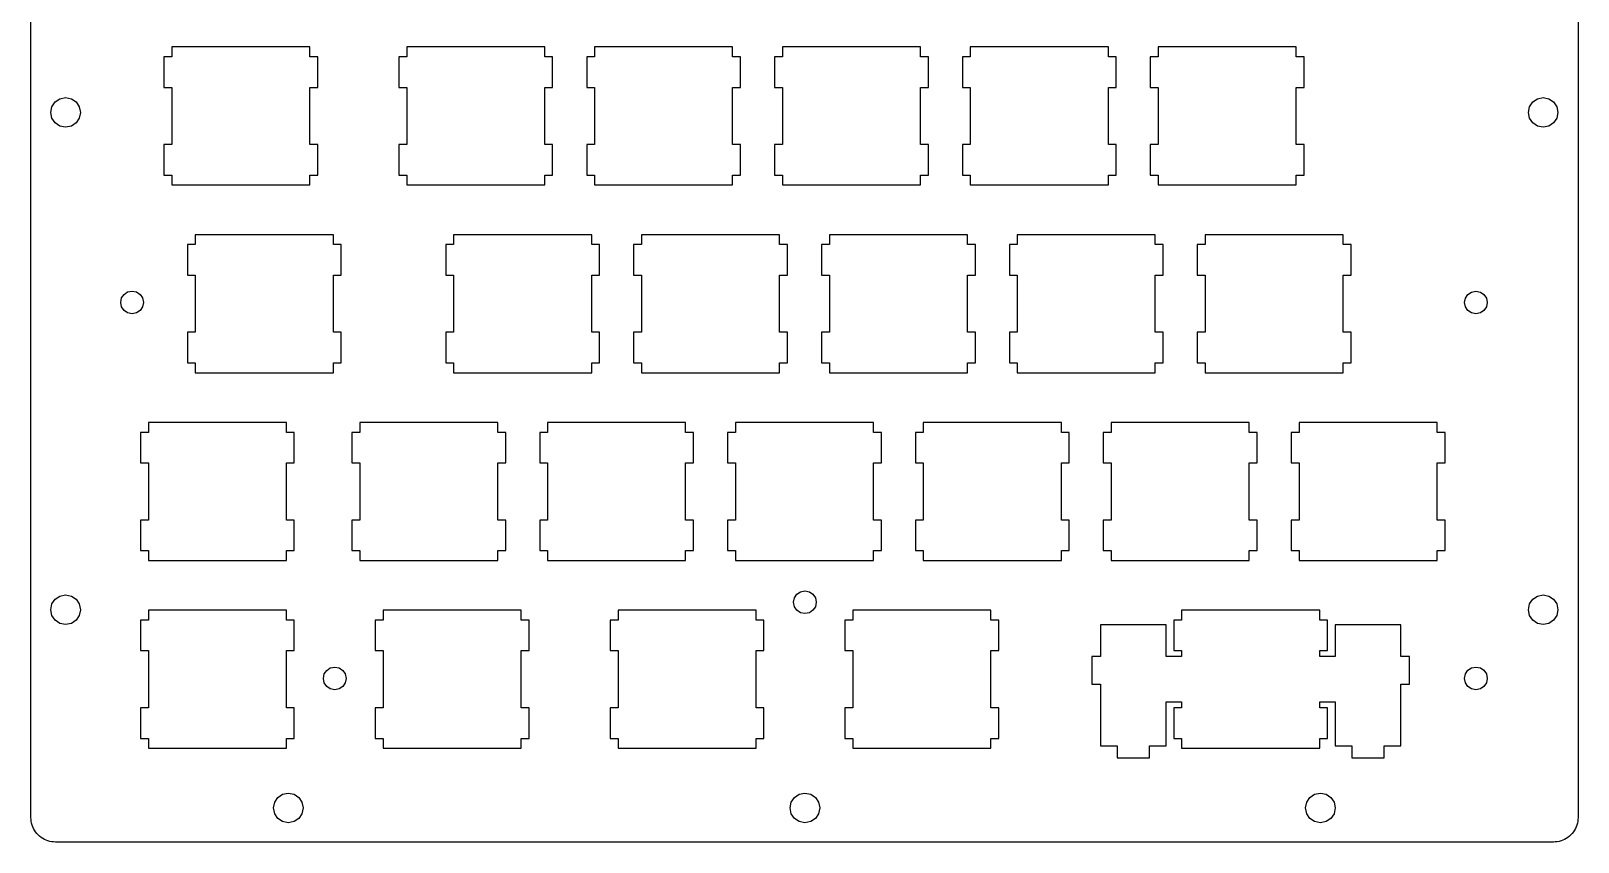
# Model space of a CAD drawing. Extents: x 0 to 157, y 0 to 163.
# Drawn here: x 0.1 to 157, y 0.1 to 82.4 of the extents above; entities that cross this region are included whole.
import ezdxf

# ---------------------------------------------------------------- set-up
doc = ezdxf.new("R2010")
doc.units = 0
doc.layers.get('0').update_dxf_attribs({"linetype": 'CONTINUOUS'})

msp = doc.modelspace()

# ---------------------------------------------------------------- linework, layer by layer
at = {"color": 5}
for p, q in [((0.1006, 2.60036), (0.1006, 160.664)), ((156.977, 160.664), (156.977, 2.60036)), ((28.3876, 80.7766), (14.3881, 80.7766)), ((14.3881, 80.7766), (14.3881, 79.7761)), ((28.3876, 79.7761), (28.3876, 80.7766)), ((52.2016, 80.7766), (38.2005, 80.7766)), ((38.2005, 80.7766), (38.2005, 79.7761)), ((52.2016, 79.7761), (52.2016, 80.7766)), ((71.2516, 80.7766), (57.2505, 80.7766)), ((57.2505, 80.7766), (57.2505, 79.7761)), ((71.2516, 79.7761), (71.2516, 80.7766)), ((90.3016, 80.7766), (76.3005, 80.7766)), ((76.3005, 80.7766), (76.3005, 79.7761)), ((90.3016, 79.7761), (90.3016, 80.7766)), ((109.352, 80.7766), (95.3505, 80.7766)), ((95.3505, 80.7766), (95.3505, 79.7761)), ((109.352, 79.7761), (109.352, 80.7766)), ((128.402, 80.7766), (114.401, 80.7766)), ((114.401, 80.7766), (114.401, 79.7761)), ((128.402, 79.7761), (128.402, 80.7766)), ((14.3881, 79.7761), (13.5874, 79.7761)), ((13.5874, 79.7761), (13.5874, 76.677)), ((29.1882, 79.7761), (28.3876, 79.7761)), ((29.1882, 76.677), (29.1882, 79.7761)), ((38.2005, 79.7761), (37.4015, 79.7761)), ((37.4015, 79.7761), (37.4015, 76.677)), ((53.0006, 79.7761), (52.2016, 79.7761)), ((53.0006, 76.677), (53.0006, 79.7761)), ((57.2505, 79.7761), (56.4515, 79.7761)), ((56.4515, 79.7761), (56.4515, 76.677)), ((72.0506, 79.7761), (71.2516, 79.7761)), ((72.0506, 76.677), (72.0506, 79.7761)), ((76.3005, 79.7761), (75.5015, 79.7761)), ((75.5015, 79.7761), (75.5015, 76.677)), ((91.1006, 79.7761), (90.3016, 79.7761)), ((91.1006, 76.677), (91.1006, 79.7761)), ((95.3505, 79.7761), (94.5515, 79.7761)), ((94.5515, 79.7761), (94.5515, 76.677)), ((110.151, 79.7761), (109.352, 79.7761)), ((110.151, 76.677), (110.151, 79.7761)), ((114.401, 79.7761), (113.601, 79.7761)), ((113.601, 79.7761), (113.601, 76.677)), ((129.201, 79.7761), (128.402, 79.7761)), ((129.201, 76.677), (129.201, 79.7761)), ((2.55626, 75.1953), (3.03306, 75.5177)), ((3.03306, 75.5177), (3.61735, 75.6348)), ((3.61735, 75.6348), (4.20028, 75.5177)), ((4.20028, 75.5177), (4.67706, 75.1953)), ((13.5874, 76.677), (14.3881, 76.677)), ((14.3881, 76.677), (14.3881, 70.8766)), ((28.3876, 70.8766), (28.3876, 76.677)), ((28.3876, 76.677), (29.1882, 76.677)), ((37.4015, 76.677), (38.2005, 76.677)), ((38.2005, 76.677), (38.2005, 70.8766)), ((52.2016, 70.8766), (52.2016, 76.677)), ((52.2016, 76.677), (53.0006, 76.677)), ((56.4515, 76.677), (57.2505, 76.677)), ((57.2505, 76.677), (57.2505, 70.8766)), ((71.2516, 70.8766), (71.2516, 76.677)), ((71.2516, 76.677), (72.0506, 76.677)), ((75.5015, 76.677), (76.3005, 76.677)), ((76.3005, 76.677), (76.3005, 70.8766)), ((90.3016, 70.8766), (90.3016, 76.677)), ((90.3016, 76.677), (91.1006, 76.677)), ((94.5515, 76.677), (95.3505, 76.677)), ((95.3505, 76.677), (95.3505, 70.8766)), ((109.352, 70.8766), (109.352, 76.677)), ((109.352, 76.677), (110.151, 76.677)), ((113.601, 76.677), (114.401, 76.677)), ((114.401, 76.677), (114.401, 70.8766)), ((128.402, 70.8766), (128.402, 76.677)), ((128.402, 76.677), (129.201, 76.677)), ((152.378, 75.1953), (152.855, 75.5177)), ((152.855, 75.5177), (153.44, 75.6348)), ((153.44, 75.6348), (154.023, 75.5177)), ((154.023, 75.5177), (154.5, 75.1953)), ((2.11805, 74.1345), (2.23518, 74.7187)), ((2.23518, 73.5513), (2.11805, 74.1345)), ((2.23518, 74.7187), (2.55626, 75.1953)), ((4.67706, 75.1953), (4.99953, 74.7187)), ((4.99953, 74.7187), (5.11803, 74.1345)), ((5.11803, 74.1345), (4.99953, 73.5513)), ((151.94, 74.1345), (152.057, 74.7187)), ((152.057, 73.5513), (151.94, 74.1345)), ((152.057, 74.7187), (152.378, 75.1953)), ((154.5, 75.1953), (154.821, 74.7187)), ((154.821, 74.7187), (154.94, 74.1345)), ((154.94, 74.1345), (154.821, 73.5513)), ((2.55626, 73.0747), (2.23518, 73.5513)), ((3.03306, 72.7534), (2.55626, 73.0747)), ((3.61735, 72.6352), (3.03306, 72.7534)), ((4.20028, 72.7534), (3.61735, 72.6352)), ((4.67706, 73.0747), (4.20028, 72.7534)), ((4.99953, 73.5513), (4.67706, 73.0747)), ((152.378, 73.0747), (152.057, 73.5513)), ((152.855, 72.7534), (152.378, 73.0747)), ((153.44, 72.6352), (152.855, 72.7534)), ((154.023, 72.7534), (153.44, 72.6352)), ((154.5, 73.0747), (154.023, 72.7534)), ((154.821, 73.5513), (154.5, 73.0747)), ((14.3881, 70.8766), (13.5874, 70.8766)), ((13.5874, 70.8766), (13.5874, 67.776)), ((29.1882, 70.8766), (28.3876, 70.8766)), ((29.1882, 67.776), (29.1882, 70.8766)), ((38.2005, 70.8766), (37.4015, 70.8766)), ((37.4015, 70.8766), (37.4015, 67.776)), ((53.0006, 70.8766), (52.2016, 70.8766)), ((53.0006, 67.776), (53.0006, 70.8766)), ((57.2505, 70.8766), (56.4515, 70.8766)), ((56.4515, 70.8766), (56.4515, 67.776)), ((72.0506, 70.8766), (71.2516, 70.8766)), ((72.0506, 67.776), (72.0506, 70.8766)), ((76.3005, 70.8766), (75.5015, 70.8766)), ((75.5015, 70.8766), (75.5015, 67.776)), ((91.1006, 70.8766), (90.3016, 70.8766)), ((91.1006, 67.776), (91.1006, 70.8766)), ((95.3505, 70.8766), (94.5515, 70.8766)), ((94.5515, 70.8766), (94.5515, 67.776)), ((110.151, 70.8766), (109.352, 70.8766)), ((110.151, 67.776), (110.151, 70.8766)), ((114.401, 70.8766), (113.601, 70.8766)), ((113.601, 70.8766), (113.601, 67.776)), ((129.201, 70.8766), (128.402, 70.8766)), ((129.201, 67.776), (129.201, 70.8766)), ((13.5874, 67.776), (14.3881, 67.776)), ((14.3881, 67.776), (14.3881, 66.777)), ((28.3876, 66.777), (28.3876, 67.776)), ((28.3876, 67.776), (29.1882, 67.776)), ((37.4015, 67.776), (38.2005, 67.776)), ((38.2005, 67.776), (38.2005, 66.777)), ((52.2016, 66.777), (52.2016, 67.776)), ((52.2016, 67.776), (53.0006, 67.776)), ((56.4515, 67.776), (57.2505, 67.776)), ((57.2505, 67.776), (57.2505, 66.777)), ((71.2516, 66.777), (71.2516, 67.776)), ((71.2516, 67.776), (72.0506, 67.776)), ((75.5015, 67.776), (76.3005, 67.776)), ((76.3005, 67.776), (76.3005, 66.777)), ((90.3016, 66.777), (90.3016, 67.776)), ((90.3016, 67.776), (91.1006, 67.776)), ((94.5515, 67.776), (95.3505, 67.776)), ((95.3505, 67.776), (95.3505, 66.777)), ((109.352, 66.777), (109.352, 67.776)), ((109.352, 67.776), (110.151, 67.776)), ((113.601, 67.776), (114.401, 67.776)), ((114.401, 67.776), (114.401, 66.777)), ((128.402, 66.777), (128.402, 67.776)), ((128.402, 67.776), (129.201, 67.776)), ((14.3881, 66.777), (28.3876, 66.777)), ((38.2005, 66.777), (52.2016, 66.777)), ((57.2505, 66.777), (71.2516, 66.777)), ((76.3005, 66.777), (90.3016, 66.777)), ((95.3505, 66.777), (109.352, 66.777)), ((114.401, 66.777), (128.402, 66.777)), ((30.7689, 61.7266), (16.7694, 61.7266)), ((16.7694, 61.7266), (16.7694, 60.7261)), ((30.7689, 60.7261), (30.7689, 61.7266)), ((56.9627, 61.7266), (42.963, 61.7266)), ((42.963, 61.7266), (42.963, 60.7261)), ((56.9627, 60.7261), (56.9627, 61.7266)), ((76.0127, 61.7266), (62.013, 61.7266)), ((62.013, 61.7266), (62.013, 60.7261)), ((76.0127, 60.7261), (76.0127, 61.7266)), ((95.0627, 61.7266), (81.063, 61.7266)), ((81.063, 61.7266), (81.063, 60.7261)), ((95.0627, 60.7261), (95.0627, 61.7266)), ((114.113, 61.7266), (100.113, 61.7266)), ((100.113, 61.7266), (100.113, 60.7261)), ((114.113, 60.7261), (114.113, 61.7266)), ((133.163, 61.7266), (119.163, 61.7266)), ((119.163, 61.7266), (119.163, 60.7261)), ((133.163, 60.7261), (133.163, 61.7266)), ((16.7694, 60.7261), (15.9687, 60.7261)), ((15.9687, 60.7261), (15.9687, 57.627)), ((31.5695, 60.7261), (30.7689, 60.7261)), ((31.5695, 57.627), (31.5695, 60.7261)), ((42.963, 60.7261), (42.1626, 60.7261)), ((42.1626, 60.7261), (42.1626, 57.627)), ((57.7631, 60.7261), (56.9627, 60.7261)), ((57.7631, 57.627), (57.7631, 60.7261)), ((62.013, 60.7261), (61.2126, 60.7261)), ((61.2126, 60.7261), (61.2126, 57.627)), ((76.8131, 60.7261), (76.0127, 60.7261)), ((76.8131, 57.627), (76.8131, 60.7261)), ((81.063, 60.7261), (80.2626, 60.7261)), ((80.2626, 60.7261), (80.2626, 57.627)), ((95.8631, 60.7261), (95.0627, 60.7261)), ((95.8631, 57.627), (95.8631, 60.7261)), ((100.113, 60.7261), (99.3126, 60.7261)), ((99.3126, 60.7261), (99.3126, 57.627)), ((114.913, 60.7261), (114.113, 60.7261)), ((114.913, 57.627), (114.913, 60.7261)), ((119.163, 60.7261), (118.363, 60.7261)), ((118.363, 60.7261), (118.363, 57.627)), ((133.963, 60.7261), (133.163, 60.7261)), ((133.963, 57.627), (133.963, 60.7261)), ((15.9687, 57.627), (16.7694, 57.627)), ((16.7694, 57.627), (16.7694, 51.8266)), ((30.7689, 51.8266), (30.7689, 57.627)), ((30.7689, 57.627), (31.5695, 57.627)), ((42.1626, 57.627), (42.963, 57.627)), ((42.963, 57.627), (42.963, 51.8266)), ((56.9627, 51.8266), (56.9627, 57.627)), ((56.9627, 57.627), (57.7631, 57.627)), ((61.2126, 57.627), (62.013, 57.627)), ((62.013, 57.627), (62.013, 51.8266)), ((76.0127, 51.8266), (76.0127, 57.627)), ((76.0127, 57.627), (76.8131, 57.627)), ((80.2626, 57.627), (81.063, 57.627)), ((81.063, 57.627), (81.063, 51.8266)), ((95.0627, 51.8266), (95.0627, 57.627)), ((95.0627, 57.627), (95.8631, 57.627)), ((99.3126, 57.627), (100.113, 57.627)), ((100.113, 57.627), (100.113, 51.8266)), ((114.113, 51.8266), (114.113, 57.627)), ((114.113, 57.627), (114.913, 57.627)), ((118.363, 57.627), (119.163, 57.627)), ((119.163, 57.627), (119.163, 51.8266)), ((133.163, 51.8266), (133.163, 57.627)), ((133.163, 57.627), (133.963, 57.627)), ((9.20669, 54.8626), (9.29626, 55.3103)), ((9.29626, 55.3103), (9.54292, 55.6768)), ((9.54292, 55.6768), (9.90808, 55.9234)), ((9.90808, 55.9234), (10.356, 56.013)), ((10.356, 56.013), (10.8024, 55.9234)), ((10.8024, 55.9234), (11.169, 55.6768)), ((11.169, 55.6768), (11.4157, 55.3103)), ((11.4157, 55.3103), (11.5066, 54.8626)), ((145.473, 54.8474), (145.562, 55.2951)), ((145.562, 55.2951), (145.809, 55.6602)), ((145.809, 55.6602), (146.174, 55.9072)), ((146.174, 55.9072), (146.622, 55.9964)), ((146.622, 55.9964), (147.068, 55.9072)), ((147.068, 55.9072), (147.435, 55.6602)), ((147.435, 55.6602), (147.682, 55.2951)), ((147.682, 55.2951), (147.773, 54.8474)), ((9.29626, 54.416), (9.20669, 54.8626)), ((9.54292, 54.0494), (9.29626, 54.416)), ((9.90808, 53.8028), (9.54292, 54.0494)), ((10.356, 53.7118), (9.90808, 53.8028)), ((10.8024, 53.8028), (10.356, 53.7118)), ((11.169, 54.0494), (10.8024, 53.8028)), ((11.4157, 54.416), (11.169, 54.0494)), ((11.5066, 54.8626), (11.4157, 54.416)), ((145.562, 54.4008), (145.473, 54.8474)), ((145.809, 54.0343), (145.562, 54.4008)), ((146.174, 53.7877), (145.809, 54.0343)), ((146.622, 53.6967), (146.174, 53.7877)), ((147.068, 53.7877), (146.622, 53.6967)), ((147.435, 54.0343), (147.068, 53.7877)), ((147.682, 54.4008), (147.435, 54.0343)), ((147.773, 54.8474), (147.682, 54.4008)), ((16.7694, 51.8266), (15.9687, 51.8266)), ((15.9687, 51.8266), (15.9687, 48.726)), ((31.5695, 51.8266), (30.7689, 51.8266)), ((31.5695, 48.726), (31.5695, 51.8266)), ((42.963, 51.8266), (42.1626, 51.8266)), ((42.1626, 51.8266), (42.1626, 48.726)), ((57.7631, 51.8266), (56.9627, 51.8266)), ((57.7631, 48.726), (57.7631, 51.8266)), ((62.013, 51.8266), (61.2126, 51.8266)), ((61.2126, 51.8266), (61.2126, 48.726)), ((76.8131, 51.8266), (76.0127, 51.8266)), ((76.8131, 48.726), (76.8131, 51.8266)), ((81.063, 51.8266), (80.2626, 51.8266)), ((80.2626, 51.8266), (80.2626, 48.726)), ((95.8631, 51.8266), (95.0627, 51.8266)), ((95.8631, 48.726), (95.8631, 51.8266)), ((100.113, 51.8266), (99.3126, 51.8266)), ((99.3126, 51.8266), (99.3126, 48.726)), ((114.913, 51.8266), (114.113, 51.8266)), ((114.913, 48.726), (114.913, 51.8266)), ((119.163, 51.8266), (118.363, 51.8266)), ((118.363, 51.8266), (118.363, 48.726)), ((133.963, 51.8266), (133.163, 51.8266)), ((133.963, 48.726), (133.963, 51.8266)), ((15.9687, 48.726), (16.7694, 48.726)), ((16.7694, 48.726), (16.7694, 47.727)), ((30.7689, 47.727), (30.7689, 48.726)), ((30.7689, 48.726), (31.5695, 48.726)), ((42.1626, 48.726), (42.963, 48.726)), ((42.963, 48.726), (42.963, 47.727)), ((56.9627, 47.727), (56.9627, 48.726)), ((56.9627, 48.726), (57.7631, 48.726)), ((61.2126, 48.726), (62.013, 48.726)), ((62.013, 48.726), (62.013, 47.727)), ((76.0127, 47.727), (76.0127, 48.726)), ((76.0127, 48.726), (76.8131, 48.726)), ((80.2626, 48.726), (81.063, 48.726)), ((81.063, 48.726), (81.063, 47.727)), ((95.0627, 47.727), (95.0627, 48.726)), ((95.0627, 48.726), (95.8631, 48.726)), ((99.3126, 48.726), (100.113, 48.726)), ((100.113, 48.726), (100.113, 47.727)), ((114.113, 47.727), (114.113, 48.726)), ((114.113, 48.726), (114.913, 48.726)), ((118.363, 48.726), (119.163, 48.726)), ((119.163, 48.726), (119.163, 47.727)), ((133.163, 47.727), (133.163, 48.726)), ((133.163, 48.726), (133.963, 48.726)), ((16.7694, 47.727), (30.7689, 47.727)), ((42.963, 47.727), (56.9627, 47.727)), ((62.013, 47.727), (76.0127, 47.727)), ((81.063, 47.727), (95.0627, 47.727)), ((100.113, 47.727), (114.113, 47.727)), ((119.163, 47.727), (133.163, 47.727)), ((26.0064, 42.6766), (12.0069, 42.6766)), ((12.0069, 42.6766), (12.0069, 41.6761)), ((26.0064, 41.6761), (26.0064, 42.6766)), ((47.4377, 42.6766), (33.4381, 42.6766)), ((33.4381, 42.6766), (33.4381, 41.6761)), ((47.4377, 41.6761), (47.4377, 42.6766)), ((66.4877, 42.6766), (52.488, 42.6766)), ((52.488, 42.6766), (52.488, 41.6761)), ((66.4877, 41.6761), (66.4877, 42.6766)), ((85.5377, 42.6766), (71.538, 42.6766)), ((71.538, 42.6766), (71.538, 41.6761)), ((85.5377, 41.6761), (85.5377, 42.6766)), ((104.588, 42.6766), (90.588, 42.6766)), ((90.588, 42.6766), (90.588, 41.6761)), ((104.588, 41.6761), (104.588, 42.6766)), ((123.638, 42.6766), (109.638, 42.6766)), ((109.638, 42.6766), (109.638, 41.6761)), ((123.638, 41.6761), (123.638, 42.6766)), ((142.688, 42.6766), (128.688, 42.6766)), ((128.688, 42.6766), (128.688, 41.6761)), ((142.688, 41.6761), (142.688, 42.6766)), ((12.0069, 41.6761), (11.2076, 41.6761)), ((11.2076, 41.6761), (11.2076, 38.577)), ((26.807, 41.6761), (26.0064, 41.6761)), ((26.807, 38.577), (26.807, 41.6761)), ((33.4381, 41.6761), (32.6374, 41.6761)), ((32.6374, 41.6761), (32.6374, 38.577)), ((48.2381, 41.6761), (47.4377, 41.6761)), ((48.2381, 38.577), (48.2381, 41.6761)), ((52.488, 41.6761), (51.6876, 41.6761)), ((51.6876, 41.6761), (51.6876, 38.577)), ((67.2881, 41.6761), (66.4877, 41.6761)), ((67.2881, 38.577), (67.2881, 41.6761)), ((71.538, 41.6761), (70.7376, 41.6761)), ((70.7376, 41.6761), (70.7376, 38.577)), ((86.3381, 41.6761), (85.5377, 41.6761)), ((86.3381, 38.577), (86.3381, 41.6761)), ((90.588, 41.6761), (89.7876, 41.6761)), ((89.7876, 41.6761), (89.7876, 38.577)), ((105.388, 41.6761), (104.588, 41.6761)), ((105.388, 38.577), (105.388, 41.6761)), ((109.638, 41.6761), (108.838, 41.6761)), ((108.838, 41.6761), (108.838, 38.577)), ((124.437, 41.6761), (123.638, 41.6761)), ((124.437, 38.577), (124.437, 41.6761)), ((128.688, 41.6761), (127.888, 41.6761)), ((127.888, 41.6761), (127.888, 38.577)), ((143.488, 41.6761), (142.688, 41.6761)), ((143.488, 38.577), (143.488, 41.6761)), ((11.2076, 38.577), (12.0069, 38.577)), ((12.0069, 38.577), (12.0069, 32.7767)), ((26.0064, 32.7767), (26.0064, 38.577)), ((26.0064, 38.577), (26.807, 38.577)), ((32.6374, 38.577), (33.4381, 38.577)), ((33.4381, 38.577), (33.4381, 32.7767)), ((47.4377, 32.7767), (47.4377, 38.577)), ((47.4377, 38.577), (48.2381, 38.577)), ((51.6876, 38.577), (52.488, 38.577)), ((52.488, 38.577), (52.488, 32.7767)), ((66.4877, 32.7767), (66.4877, 38.577)), ((66.4877, 38.577), (67.2881, 38.577)), ((70.7376, 38.577), (71.538, 38.577)), ((71.538, 38.577), (71.538, 32.7767)), ((85.5377, 32.7767), (85.5377, 38.577)), ((85.5377, 38.577), (86.3381, 38.577)), ((89.7876, 38.577), (90.588, 38.577)), ((90.588, 38.577), (90.588, 32.7767)), ((104.588, 32.7767), (104.588, 38.577)), ((104.588, 38.577), (105.388, 38.577)), ((108.838, 38.577), (109.638, 38.577)), ((109.638, 38.577), (109.638, 32.7767)), ((123.638, 32.7767), (123.638, 38.577)), ((123.638, 38.577), (124.437, 38.577)), ((127.888, 38.577), (128.688, 38.577)), ((128.688, 38.577), (128.688, 32.7767)), ((142.688, 32.7767), (142.688, 38.577)), ((142.688, 38.577), (143.488, 38.577)), ((12.0069, 32.7767), (11.2076, 32.7767)), ((11.2076, 32.7767), (11.2076, 29.6761)), ((26.807, 32.7767), (26.0064, 32.7767)), ((26.807, 29.6761), (26.807, 32.7767)), ((33.4381, 32.7767), (32.6374, 32.7767)), ((32.6374, 32.7767), (32.6374, 29.6761)), ((48.2381, 32.7767), (47.4377, 32.7767)), ((48.2381, 29.6761), (48.2381, 32.7767)), ((52.488, 32.7767), (51.6876, 32.7767)), ((51.6876, 32.7767), (51.6876, 29.6761)), ((67.2881, 32.7767), (66.4877, 32.7767)), ((67.2881, 29.6761), (67.2881, 32.7767)), ((71.538, 32.7767), (70.7376, 32.7767)), ((70.7376, 32.7767), (70.7376, 29.6761)), ((86.3381, 32.7767), (85.5377, 32.7767)), ((86.3381, 29.6761), (86.3381, 32.7767)), ((90.588, 32.7767), (89.7876, 32.7767)), ((89.7876, 32.7767), (89.7876, 29.6761)), ((105.388, 32.7767), (104.588, 32.7767)), ((105.388, 29.6761), (105.388, 32.7767)), ((109.638, 32.7767), (108.838, 32.7767)), ((108.838, 32.7767), (108.838, 29.6761)), ((124.437, 32.7767), (123.638, 32.7767)), ((124.437, 29.6761), (124.437, 32.7767)), ((128.688, 32.7767), (127.888, 32.7767)), ((127.888, 32.7767), (127.888, 29.6761)), ((143.488, 32.7767), (142.688, 32.7767)), ((143.488, 29.6761), (143.488, 32.7767)), ((11.2076, 29.6761), (12.0069, 29.6761)), ((12.0069, 29.6761), (12.0069, 28.677)), ((12.0069, 28.677), (26.0064, 28.677)), ((26.0064, 28.677), (26.0064, 29.6761)), ((26.0064, 29.6761), (26.807, 29.6761)), ((32.6374, 29.6761), (33.4381, 29.6761)), ((33.4381, 29.6761), (33.4381, 28.677)), ((33.4381, 28.677), (47.4377, 28.677)), ((47.4377, 28.677), (47.4377, 29.6761)), ((47.4377, 29.6761), (48.2381, 29.6761)), ((51.6876, 29.6761), (52.488, 29.6761)), ((52.488, 29.6761), (52.488, 28.677)), ((52.488, 28.677), (66.4877, 28.677)), ((66.4877, 28.677), (66.4877, 29.6761)), ((66.4877, 29.6761), (67.2881, 29.6761)), ((70.7376, 29.6761), (71.538, 29.6761)), ((71.538, 29.6761), (71.538, 28.677)), ((71.538, 28.677), (85.5377, 28.677)), ((85.5377, 28.677), (85.5377, 29.6761)), ((85.5377, 29.6761), (86.3381, 29.6761)), ((89.7876, 29.6761), (90.588, 29.6761)), ((90.588, 29.6761), (90.588, 28.677)), ((90.588, 28.677), (104.588, 28.677)), ((104.588, 28.677), (104.588, 29.6761)), ((104.588, 29.6761), (105.388, 29.6761)), ((108.838, 29.6761), (109.638, 29.6761)), ((109.638, 29.6761), (109.638, 28.677)), ((109.638, 28.677), (123.638, 28.677)), ((123.638, 28.677), (123.638, 29.6761)), ((123.638, 29.6761), (124.437, 29.6761)), ((127.888, 29.6761), (128.688, 29.6761)), ((128.688, 29.6761), (128.688, 28.677)), ((128.688, 28.677), (142.688, 28.677)), ((142.688, 28.677), (142.688, 29.6761)), ((142.688, 29.6761), (143.488, 29.6761)), ((3.03306, 25.0596), (3.61735, 25.1768)), ((3.61735, 25.1768), (4.20028, 25.0596)), ((77.5243, 24.8805), (77.7709, 25.2457)), ((77.7709, 25.2457), (78.1375, 25.4923)), ((78.1375, 25.4923), (78.5855, 25.5819)), ((78.5855, 25.5819), (79.0317, 25.4923)), ((79.0317, 25.4923), (79.3972, 25.2457)), ((79.3972, 25.2457), (79.6438, 24.8805)), ((152.855, 25.0596), (153.44, 25.1768)), ((153.44, 25.1768), (154.023, 25.0596)), ((2.11805, 23.6775), (2.23518, 24.2617)), ((2.23518, 23.0945), (2.11805, 23.6775)), ((2.23518, 24.2617), (2.55626, 24.7385)), ((2.55626, 24.7385), (3.03306, 25.0596)), ((4.20028, 25.0596), (4.67706, 24.7385)), ((4.67706, 24.7385), (4.99953, 24.2617)), ((4.99953, 24.2617), (5.11803, 23.6775)), ((5.11803, 23.6775), (4.99953, 23.0945)), ((26.0064, 23.6265), (12.0069, 23.6265)), ((12.0069, 23.6265), (12.0069, 22.626)), ((26.0064, 22.626), (26.0064, 23.6265)), ((49.8189, 23.6265), (35.8193, 23.6265)), ((35.8193, 23.6265), (35.8193, 22.626)), ((49.8189, 22.626), (49.8189, 23.6265)), ((73.6314, 23.6265), (59.6318, 23.6265)), ((59.6318, 23.6265), (59.6318, 22.626)), ((73.6314, 22.626), (73.6314, 23.6265)), ((77.4347, 24.4326), (77.5243, 24.8805)), ((77.5243, 23.9861), (77.4347, 24.4326)), ((77.7709, 23.6196), (77.5243, 23.9861)), ((78.1375, 23.3729), (77.7709, 23.6196)), ((79.3972, 23.6196), (79.0317, 23.3729)), ((79.6438, 23.9861), (79.3972, 23.6196)), ((79.6438, 24.8805), (79.7348, 24.4326)), ((79.7348, 24.4326), (79.6438, 23.9861)), ((97.4439, 23.6265), (83.4443, 23.6265)), ((83.4443, 23.6265), (83.4443, 22.626)), ((97.4439, 22.626), (97.4439, 23.6265)), ((130.781, 23.6265), (116.782, 23.6265)), ((116.782, 23.6265), (116.782, 22.626)), ((130.781, 22.626), (130.781, 23.6265)), ((151.94, 23.6775), (152.057, 24.2617)), ((152.057, 23.0945), (151.94, 23.6775)), ((152.057, 24.2617), (152.378, 24.7385)), ((152.378, 24.7385), (152.855, 25.0596)), ((154.023, 25.0596), (154.5, 24.7385)), ((154.5, 24.7385), (154.821, 24.2617)), ((154.821, 24.2617), (154.94, 23.6775)), ((154.94, 23.6775), (154.821, 23.0945)), ((2.55626, 22.6177), (2.23518, 23.0945)), ((3.03306, 22.2953), (2.55626, 22.6177)), ((3.61735, 22.1768), (3.03306, 22.2953)), ((4.20028, 22.2953), (3.61735, 22.1768)), ((4.67706, 22.6177), (4.20028, 22.2953)), ((4.99953, 23.0945), (4.67706, 22.6177)), ((12.0069, 22.626), (11.2076, 22.626)), ((11.2076, 22.626), (11.2076, 19.5268)), ((26.807, 22.626), (26.0064, 22.626)), ((26.807, 19.5268), (26.807, 22.626)), ((35.8193, 22.626), (35.0187, 22.626)), ((35.0187, 22.626), (35.0187, 19.5268)), ((50.6194, 22.626), (49.8189, 22.626)), ((50.6194, 19.5268), (50.6194, 22.626)), ((59.6318, 22.626), (58.8328, 22.626)), ((58.8328, 22.626), (58.8328, 19.5268)), ((74.4319, 22.626), (73.6314, 22.626)), ((74.4319, 19.5268), (74.4319, 22.626)), ((78.5855, 23.282), (78.1375, 23.3729)), ((79.0317, 23.3729), (78.5855, 23.282)), ((83.4443, 22.626), (82.6438, 22.626)), ((82.6438, 22.626), (82.6438, 19.5268)), ((98.2444, 22.626), (97.4439, 22.626)), ((98.2444, 19.5268), (98.2444, 22.626)), ((115.207, 22.1561), (108.556, 22.1561)), ((108.556, 22.1561), (108.556, 18.926)), ((115.207, 18.926), (115.207, 22.1561)), ((116.782, 22.626), (115.983, 22.626)), ((115.983, 22.626), (115.983, 19.5268)), ((131.582, 22.626), (130.781, 22.626)), ((131.582, 19.5268), (131.582, 22.626)), ((139.007, 22.1561), (132.357, 22.1561)), ((132.357, 22.1561), (132.357, 18.926)), ((139.007, 18.926), (139.007, 22.1561)), ((152.378, 22.6177), (152.057, 23.0945)), ((152.855, 22.2953), (152.378, 22.6177)), ((153.44, 22.1768), (152.855, 22.2953)), ((154.023, 22.2953), (153.44, 22.1768)), ((154.5, 22.6177), (154.023, 22.2953)), ((154.821, 23.0945), (154.5, 22.6177)), ((11.2076, 19.5268), (12.0069, 19.5268)), ((12.0069, 19.5268), (12.0069, 13.7267)), ((26.0064, 13.7267), (26.0064, 19.5268)), ((26.0064, 19.5268), (26.807, 19.5268)), ((35.0187, 19.5268), (35.8193, 19.5268)), ((35.8193, 19.5268), (35.8193, 13.7267)), ((49.8189, 13.7267), (49.8189, 19.5268)), ((49.8189, 19.5268), (50.6194, 19.5268)), ((58.8328, 19.5268), (59.6318, 19.5268)), ((59.6318, 19.5268), (59.6318, 13.7267)), ((73.6314, 13.7267), (73.6314, 19.5268)), ((73.6314, 19.5268), (74.4319, 19.5268)), ((82.6438, 19.5268), (83.4443, 19.5268)), ((83.4443, 19.5268), (83.4443, 13.7267)), ((97.4439, 13.7267), (97.4439, 19.5268)), ((97.4439, 19.5268), (98.2444, 19.5268)), ((108.556, 18.926), (107.683, 18.926)), ((107.683, 18.926), (107.683, 16.1258)), ((116.782, 18.926), (115.207, 18.926)), ((115.983, 19.5268), (116.782, 19.5268)), ((116.782, 19.5268), (116.782, 18.926)), ((130.781, 18.926), (130.781, 19.5268)), ((130.781, 19.5268), (131.582, 19.5268)), ((132.357, 18.926), (130.781, 18.926)), ((139.882, 18.926), (139.007, 18.926)), ((139.882, 16.1258), (139.882, 18.926)), ((29.8414, 17.1566), (30.0881, 17.5218)), ((30.0881, 17.5218), (30.4546, 17.7684)), ((30.4546, 17.7684), (30.9025, 17.858)), ((30.9025, 17.858), (31.349, 17.7684)), ((31.349, 17.7684), (31.7142, 17.5218)), ((31.7142, 17.5218), (31.9609, 17.1566)), ((145.562, 17.1607), (145.809, 17.5273)), ((145.809, 17.5273), (146.174, 17.7739)), ((146.174, 17.7739), (146.622, 17.8635)), ((146.622, 17.8635), (147.068, 17.7739)), ((147.068, 17.7739), (147.435, 17.5273)), ((147.435, 17.5273), (147.682, 17.1607)), ((29.7518, 16.7087), (29.8414, 17.1566)), ((29.8414, 16.2622), (29.7518, 16.7087)), ((30.0881, 15.8957), (29.8414, 16.2622)), ((30.4546, 15.649), (30.0881, 15.8957)), ((31.7142, 15.8957), (31.349, 15.649)), ((31.9609, 16.2622), (31.7142, 15.8957)), ((31.9609, 17.1566), (32.0518, 16.7087)), ((32.0518, 16.7087), (31.9609, 16.2622)), ((107.683, 16.1258), (108.556, 16.1258)), ((108.556, 16.1258), (108.556, 9.85711)), ((139.007, 9.85711), (139.007, 16.1258)), ((139.007, 16.1258), (139.882, 16.1258)), ((145.473, 16.7128), (145.562, 17.1607)), ((145.562, 16.2664), (145.473, 16.7128)), ((145.809, 15.9012), (145.562, 16.2664)), ((146.174, 15.6545), (145.809, 15.9012)), ((147.435, 15.9012), (147.068, 15.6545)), ((147.682, 16.2664), (147.435, 15.9012)), ((147.682, 17.1607), (147.773, 16.7128)), ((147.773, 16.7128), (147.682, 16.2664)), ((30.9025, 15.5581), (30.4546, 15.649)), ((31.349, 15.649), (30.9025, 15.5581)), ((115.207, 9.85711), (115.207, 14.3261)), ((115.207, 14.3261), (116.782, 14.3261)), ((116.782, 14.3261), (116.782, 13.7267)), ((130.781, 13.7267), (130.781, 14.3261)), ((130.781, 14.3261), (132.357, 14.3261)), ((132.357, 14.3261), (132.357, 9.85711)), ((146.622, 15.5636), (146.174, 15.6545)), ((147.068, 15.6545), (146.622, 15.5636)), ((12.0069, 13.7267), (11.2076, 13.7267)), ((11.2076, 13.7267), (11.2076, 10.6261)), ((26.807, 13.7267), (26.0064, 13.7267)), ((26.807, 10.6261), (26.807, 13.7267)), ((35.8193, 13.7267), (35.0187, 13.7267)), ((35.0187, 13.7267), (35.0187, 10.6261)), ((50.6194, 13.7267), (49.8189, 13.7267)), ((50.6194, 10.6261), (50.6194, 13.7267)), ((59.6318, 13.7267), (58.8328, 13.7267)), ((58.8328, 13.7267), (58.8328, 10.6261)), ((74.4319, 13.7267), (73.6314, 13.7267)), ((74.4319, 10.6261), (74.4319, 13.7267)), ((83.4443, 13.7267), (82.6438, 13.7267)), ((82.6438, 13.7267), (82.6438, 10.6261)), ((98.2444, 13.7267), (97.4439, 13.7267)), ((98.2444, 10.6261), (98.2444, 13.7267)), ((116.782, 13.7267), (115.983, 13.7267)), ((115.983, 13.7267), (115.983, 10.6261)), ((131.582, 13.7267), (130.781, 13.7267)), ((131.582, 10.6261), (131.582, 13.7267)), ((11.2076, 10.6261), (12.0069, 10.6261)), ((12.0069, 10.6261), (12.0069, 9.62699)), ((12.0069, 9.62699), (26.0064, 9.62699)), ((26.0064, 9.62699), (26.0064, 10.6261)), ((26.0064, 10.6261), (26.807, 10.6261)), ((35.0187, 10.6261), (35.8193, 10.6261)), ((35.8193, 10.6261), (35.8193, 9.62699)), ((35.8193, 9.62699), (49.8189, 9.62699)), ((49.8189, 9.62699), (49.8189, 10.6261)), ((49.8189, 10.6261), (50.6194, 10.6261)), ((58.8328, 10.6261), (59.6318, 10.6261)), ((59.6318, 10.6261), (59.6318, 9.62699)), ((59.6318, 9.62699), (73.6314, 9.62699)), ((73.6314, 9.62699), (73.6314, 10.6261)), ((73.6314, 10.6261), (74.4319, 10.6261)), ((82.6438, 10.6261), (83.4443, 10.6261)), ((83.4443, 10.6261), (83.4443, 9.62699)), ((83.4443, 9.62699), (97.4439, 9.62699)), ((97.4439, 9.62699), (97.4439, 10.6261)), ((97.4439, 10.6261), (98.2444, 10.6261)), ((108.556, 9.85711), (110.232, 9.85711)), ((110.232, 9.85711), (110.232, 8.65685)), ((113.532, 8.65685), (113.532, 9.85711)), ((113.532, 9.85711), (115.207, 9.85711)), ((115.983, 10.6261), (116.782, 10.6261)), ((116.782, 10.6261), (116.782, 9.62699)), ((116.782, 9.62699), (130.781, 9.62699)), ((130.781, 10.6261), (131.582, 10.6261)), ((130.781, 9.62699), (130.781, 10.6261)), ((132.357, 9.85711), (134.032, 9.85711)), ((134.032, 9.85711), (134.032, 8.65685)), ((137.333, 8.65685), (137.333, 9.85711)), ((137.333, 9.85711), (139.007, 9.85711)), ((110.232, 8.65685), (113.532, 8.65685)), ((134.032, 8.65685), (137.333, 8.65685)), ((25.1382, 4.62746), (25.615, 4.94852)), ((25.615, 4.94852), (26.1993, 5.06568)), ((26.1993, 5.06568), (26.7822, 4.94852)), ((26.7822, 4.94852), (27.259, 4.62746)), ((77.5229, 4.62746), (77.9999, 4.94852)), ((77.9999, 4.94852), (78.5855, 5.06568)), ((78.5855, 5.06568), (79.1683, 4.94852)), ((79.1683, 4.94852), (79.6452, 4.62746)), ((129.789, 4.62746), (130.266, 4.94852)), ((130.266, 4.94852), (130.85, 5.06568)), ((130.85, 5.06568), (131.433, 4.94852)), ((131.433, 4.94852), (131.91, 4.62746)), ((24.6986, 3.56637), (24.8157, 4.15064)), ((24.8157, 2.98345), (24.6986, 3.56637)), ((24.8157, 4.15064), (25.1382, 4.62746)), ((27.259, 4.62746), (27.5801, 4.15064)), ((27.5801, 4.15064), (27.6986, 3.56637)), ((27.6986, 3.56637), (27.5801, 2.98345)), ((77.0848, 3.56637), (77.2019, 4.15064)), ((77.2019, 2.98345), (77.0848, 3.56637)), ((77.2019, 4.15064), (77.5229, 4.62746)), ((79.6452, 4.62746), (79.9663, 4.15064)), ((79.9663, 4.15064), (80.0848, 3.56637)), ((80.0848, 3.56637), (79.9663, 2.98345)), ((129.35, 3.56637), (129.467, 4.15064)), ((129.467, 2.98345), (129.35, 3.56637)), ((129.467, 4.15064), (129.789, 4.62746)), ((131.91, 4.62746), (132.231, 4.15064)), ((132.231, 4.15064), (132.35, 3.56637)), ((132.35, 3.56637), (132.231, 2.98345)), ((0.10749, 2.40468), (0.1006, 2.60036)), ((0.13091, 2.209), (0.10749, 2.40468)), ((0.1695, 2.01607), (0.13091, 2.209)), ((0.22324, 1.82728), (0.1695, 2.01607)), ((0.29077, 1.644), (0.22324, 1.82728)), ((0.37345, 1.46485), (0.29077, 1.644)), ((25.1382, 2.50665), (24.8157, 2.98345)), ((25.615, 2.18419), (25.1382, 2.50665)), ((26.1993, 2.06568), (25.615, 2.18419)), ((26.7822, 2.18419), (26.1993, 2.06568)), ((27.259, 2.50665), (26.7822, 2.18419)), ((27.5801, 2.98345), (27.259, 2.50665)), ((77.5229, 2.50665), (77.2019, 2.98345)), ((77.9999, 2.18419), (77.5229, 2.50665)), ((78.5855, 2.06568), (77.9999, 2.18419)), ((79.1683, 2.18419), (78.5855, 2.06568)), ((79.6452, 2.50665), (79.1683, 2.18419)), ((79.9663, 2.98345), (79.6452, 2.50665)), ((129.789, 2.50665), (129.467, 2.98345)), ((130.266, 2.18419), (129.789, 2.50665)), ((130.85, 2.06568), (130.266, 2.18419)), ((131.433, 2.18419), (130.85, 2.06568)), ((131.91, 2.50665), (131.433, 2.18419)), ((132.231, 2.98345), (131.91, 2.50665)), ((156.786, 1.644), (156.704, 1.46485)), ((156.854, 1.82728), (156.786, 1.644)), ((156.907, 2.01607), (156.854, 1.82728)), ((156.946, 2.209), (156.907, 2.01607)), ((156.97, 2.40468), (156.946, 2.209)), ((156.977, 2.60036), (156.97, 2.40468)), ((0.46853, 1.29398), (0.37345, 1.46485)), ((0.5774, 1.13137), (0.46853, 1.29398)), ((0.69867, 0.97703), (0.5774, 1.13137)), ((0.83234, 0.83234), (0.69867, 0.97703)), ((0.97703, 0.70005), (0.83234, 0.83234)), ((1.13137, 0.5774), (0.97703, 0.70005)), ((1.29398, 0.46853), (1.13137, 0.5774)), ((1.46623, 0.37207), (1.29398, 0.46853)), ((1.644, 0.29077), (1.46623, 0.37207)), ((1.82866, 0.22186), (1.644, 0.29077)), ((2.01745, 0.1695), (1.82866, 0.22186)), ((2.209, 0.13091), (2.01745, 0.1695)), ((2.40468, 0.10887), (2.209, 0.13091)), ((2.60036, 0.1006), (2.40468, 0.10887)), ((154.477, 0.1006), (2.60036, 0.1006)), ((154.672, 0.10887), (154.477, 0.1006)), ((154.868, 0.13091), (154.672, 0.10887)), ((155.06, 0.1695), (154.868, 0.13091)), ((155.248, 0.22186), (155.06, 0.1695)), ((155.433, 0.29077), (155.248, 0.22186)), ((155.611, 0.37207), (155.433, 0.29077)), ((155.783, 0.46853), (155.611, 0.37207)), ((155.946, 0.5774), (155.783, 0.46853)), ((156.1, 0.70005), (155.946, 0.5774)), ((156.244, 0.83234), (156.1, 0.70005)), ((156.378, 0.97703), (156.244, 0.83234)), ((156.5, 1.13137), (156.378, 0.97703)), ((156.609, 1.29398), (156.5, 1.13137)), ((156.704, 1.46485), (156.609, 1.29398))]:
    msp.add_line(p, q, dxfattribs=at)

doc.saveas('drawing.dxf')
